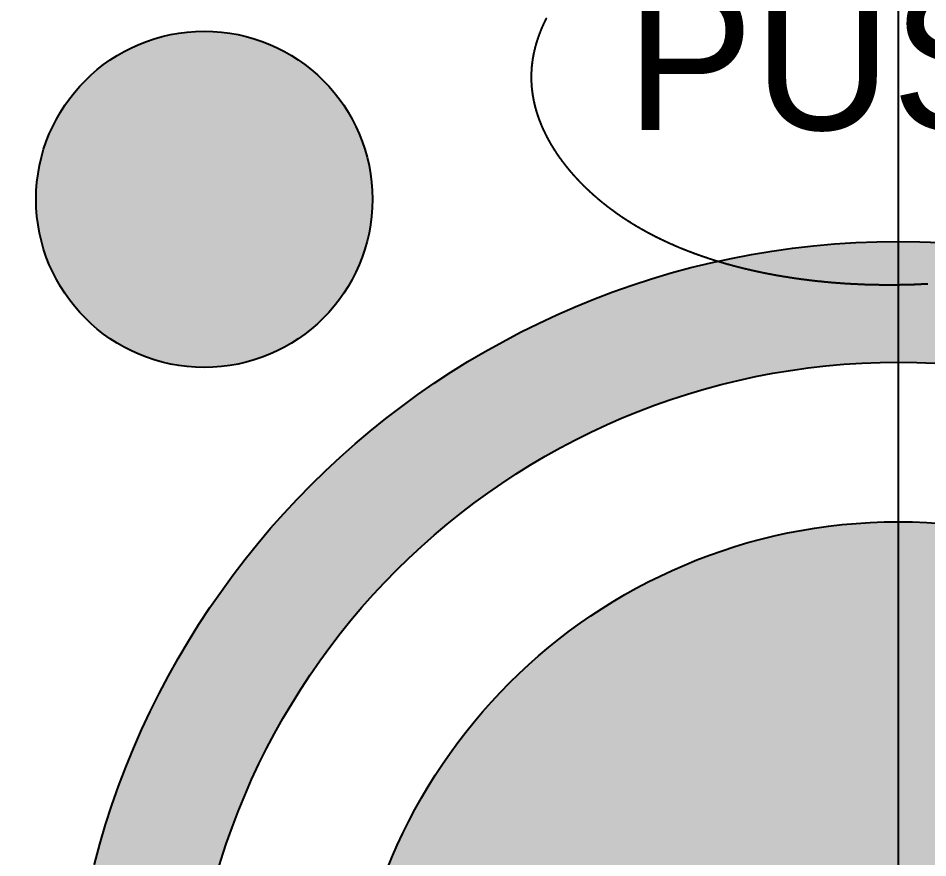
# Model space of a CAD drawing. Header units: millimetres. Extents: x 88 to 97873, y 32 to 55088.
# Drawn here: x 48158.31 to 48191.68, y 4615.75 to 4646.56 of the extents above; entities that cross this region are included whole.
import ezdxf

# ---------------------------------------------------------------- set-up
doc = ezdxf.new("R2010")
doc.units = ezdxf.units.MM
doc.header["$LTSCALE"] = 0.3
doc.layers.add('FICHAS_XLR', color=7, linetype='Continuous')
doc.styles.add('Standar', font='GOTHIC.TTF', dxfattribs={"height": 1.35})

# ---------------------------------------------------------------- blocks, each defined once
blk = doc.blocks.new('FICHA_XLR_FEMEA')
at = {"layer": 'FICHAS_XLR'}
h = blk.add_hatch(color=0, dxfattribs=at)
h.dxf.hatch_style = 1
h.paths.add_polyline_path([(728.9, -1209.1, 1), (1195.1, -1209.1, 1)])
h.paths.add_polyline_path([(-728.9, 1209.1, 1), (-1195.1, 1209.1, 1)])
h = blk.add_hatch(color=0, dxfattribs=at)
h.dxf.hatch_style = 1
h.paths.add_polyline_path([(-762, 0, 1), (762, 0, 1)], flags=0)
h.paths.add_polyline_path([(-274.4, -13.5, -1), (-554.4, -13.5, -1)], flags=0)
h.paths.add_polyline_path([(538.6, -13.5, -1), (258.6, -13.5, -1)], flags=0)
h.paths.add_polyline_path([(140, -427.7, -1), (-140, -427.7, -1)], flags=0)
h.paths.add_polyline_path([(-1150.6, 0, 1), (1150.6, 0, 1)])
h.paths.add_polyline_path([(983.2, 0, -1), (-983.2, 0, -1)], flags=16)
h = blk.add_hatch(color=0, dxfattribs=at)
h.dxf.hatch_style = 1
h.paths.add_polyline_path([(-762, 0, 1), (762, 0, 1)])
h.paths.add_polyline_path([(538.6, -13.5, -1), (258.6, -13.5, -1)], flags=16)
h.paths.add_polyline_path([(-274.4, -13.5, -1), (-554.4, -13.5, -1)], flags=16)
h.paths.add_polyline_path([(140, -427.7, -1), (-140, -427.7, -1)], flags=16)
at = {"layer": 'FICHAS_XLR', "color": 0}
blk.add_lwpolyline([(-487.8, 1460.4), (-487.9, 1460.2), (-488, 1459.9), (-488.2, 1459.7), (-488.3, 1459.5), (-488.4, 1459.2), (-488.5, 1459), (-488.6, 1458.8), (-488.7, 1458.5), (-488.9, 1458.3), (-489, 1458.1), (-489.1, 1457.8), (-489.2, 1457.6), (-489.3, 1457.4), (-489.4, 1457.1), (-489.6, 1456.9), (-489.7, 1456.7), (-489.8, 1456.4), (-489.9, 1456.2), (-490, 1456), (-490.1, 1455.8), (-490.2, 1455.5), (-490.3, 1455.3), (-490.5, 1455.1), (-490.6, 1454.8), (-490.7, 1454.6), (-490.8, 1454.4), (-490.9, 1454.1), (-491, 1453.9), (-491.1, 1453.7), (-491.2, 1453.4), (-491.3, 1453.2), (-491.5, 1453), (-491.6, 1452.7), (-491.7, 1452.5), (-491.8, 1452.3), (-491.9, 1452), (-492, 1451.8), (-492.1, 1451.6), (-492.2, 1451.3), (-492.3, 1451.1), (-492.4, 1450.9), (-492.5, 1450.6), (-492.6, 1450.4), (-492.7, 1450.2), (-492.8, 1449.9), (-492.9, 1449.7), (-493, 1449.5), (-493.2, 1449.2), (-493.3, 1449), (-493.4, 1448.8), (-493.5, 1448.5), (-493.6, 1448.3), (-493.7, 1448.1), (-493.8, 1447.8), (-493.9, 1447.6), (-494, 1447.4), (-494.1, 1447.1), (-494.2, 1446.9), (-494.3, 1446.7), (-494.4, 1446.4), (-494.5, 1446.2), (-494.6, 1445.9), (-494.7, 1445.7), (-494.8, 1445.5), (-494.9, 1445.2), (-495, 1445), (-495.1, 1444.8), (-495.2, 1444.5), (-495.3, 1444.3), (-495.4, 1444.1), (-495.5, 1443.8), (-495.5, 1443.6), (-495.6, 1443.4), (-495.7, 1443.1), (-495.8, 1442.9), (-495.9, 1442.7), (-496, 1442.4), (-496.1, 1442.2), (-496.2, 1442), (-496.3, 1441.7), (-496.4, 1441.5), (-496.5, 1441.3), (-496.6, 1441), (-496.7, 1440.8), (-496.8, 1440.5), (-496.9, 1440.3), (-497, 1440.1), (-497, 1439.8), (-497.1, 1439.6), (-497.2, 1439.4), (-497.3, 1439.1), (-497.4, 1438.9), (-497.5, 1438.7), (-497.6, 1438.4), (-497.7, 1438.2), (-497.8, 1438), (-497.8, 1437.7), (-497.9, 1437.5), (-498, 1437.2), (-498.1, 1437), (-498.2, 1436.8), (-498.3, 1436.5), (-498.4, 1436.3), (-498.5, 1436.1), (-498.5, 1435.8), (-498.6, 1435.6), (-498.7, 1435.4), (-498.8, 1435.1), (-498.9, 1434.9), (-499, 1434.6), (-499, 1434.4), (-499.1, 1434.2), (-499.2, 1433.9), (-499.3, 1433.7), (-499.4, 1433.5), (-499.5, 1433.2), (-499.5, 1433), (-499.6, 1432.7), (-499.7, 1432.5), (-499.8, 1432.3), (-499.9, 1432), (-499.9, 1431.8), (-500, 1431.6), (-500.1, 1431.3), (-500.2, 1431.1), (-500.3, 1430.9), (-500.3, 1430.6), (-500.4, 1430.4), (-500.5, 1430.1), (-500.6, 1429.9), (-500.6, 1429.7), (-500.7, 1429.4), (-500.8, 1429.2), (-500.9, 1429), (-500.9, 1428.7), (-501, 1428.5), (-501.1, 1428.2), (-501.2, 1428), (-501.2, 1427.8), (-501.3, 1427.5), (-501.4, 1427.3), (-501.5, 1427.1), (-501.5, 1426.8), (-501.6, 1426.6), (-501.7, 1426.3), (-501.7, 1426.1), (-501.8, 1425.9), (-501.9, 1425.6), (-502, 1425.4), (-502, 1425.2), (-502.1, 1424.9), (-502.2, 1424.7), (-502.2, 1424.4), (-502.3, 1424.2), (-502.4, 1424), (-502.4, 1423.7), (-502.5, 1423.5), (-502.6, 1423.2), (-502.6, 1423), (-502.7, 1422.8), (-502.8, 1422.5), (-502.8, 1422.3), (-502.9, 1422.1), (-503, 1421.8), (-503, 1421.6), (-503.1, 1421.3), (-503.2, 1421.1), (-503.2, 1420.9), (-503.3, 1420.6), (-503.4, 1420.4), (-503.4, 1420.1), (-503.5, 1419.9), (-503.5, 1419.7), (-503.6, 1419.4), (-503.7, 1419.2), (-503.7, 1419), (-503.8, 1418.7), (-503.9, 1418.5), (-503.9, 1418.2), (-504, 1418), (-504, 1417.8), (-504.1, 1417.5), (-504.1, 1417.3), (-504.2, 1417), (-504.3, 1416.8), (-504.3, 1416.6), (-504.4, 1416.3), (-504.4, 1416.1), (-504.5, 1415.8), (-504.6, 1415.6), (-504.6, 1415.4), (-504.7, 1415.1), (-504.7, 1414.9), (-504.8, 1414.6), (-504.8, 1414.4), (-504.9, 1414.2), (-504.9, 1413.9), (-505, 1413.7), (-505, 1413.5), (-505.1, 1413.2), (-505.1, 1413), (-505.2, 1412.7), (-505.3, 1412.5), (-505.3, 1412.3), (-505.4, 1412), (-505.4, 1411.8), (-505.5, 1411.5), (-505.5, 1411.3), (-505.6, 1411.1), (-505.6, 1410.8), (-505.7, 1410.6), (-505.7, 1410.3), (-505.8, 1410.1), (-505.8, 1409.9), (-505.8, 1409.6), (-505.9, 1409.4), (-505.9, 1409.1), (-506, 1408.9), (-506, 1408.7), (-506.1, 1408.4), (-506.1, 1408.2), (-506.2, 1407.9), (-506.2, 1407.7), (-506.3, 1407.5), (-506.3, 1407.2), (-506.3, 1407), (-506.4, 1406.7), (-506.4, 1406.5), (-506.5, 1406.3), (-506.5, 1406), (-506.6, 1405.8), (-506.6, 1405.5), (-506.6, 1405.3), (-506.7, 1405.1), (-506.7, 1404.8), (-506.8, 1404.6), (-506.8, 1404.3), (-506.8, 1404.1), (-506.9, 1403.9), (-506.9, 1403.6), (-507, 1403.4), (-507, 1403.1), (-507, 1402.9), (-507.1, 1402.7), (-507.1, 1402.4), (-507.1, 1402.2), (-507.2, 1401.9), (-507.2, 1401.7), (-507.2, 1401.5), (-507.3, 1401.2), (-507.3, 1401), (-507.4, 1400.7), (-507.4, 1400.5), (-507.4, 1400.2), (-507.5, 1400), (-507.5, 1399.8), (-507.5, 1399.5), (-507.6, 1399.3), (-507.6, 1399), (-507.6, 1398.8), (-507.6, 1398.6), (-507.7, 1398.3), (-507.7, 1398.1), (-507.7, 1397.8), (-507.8, 1397.6), (-507.8, 1397.4), (-507.8, 1397.1), (-507.9, 1396.9), (-507.9, 1396.6), (-507.9, 1396.4), (-507.9, 1396.2), (-508, 1395.9), (-508, 1395.7), (-508, 1395.4), (-508, 1395.2), (-508.1, 1395), (-508.1, 1394.7), (-508.1, 1394.5), (-508.1, 1394.2), (-508.2, 1394), (-508.2, 1393.7), (-508.2, 1393.5), (-508.2, 1393.3), (-508.3, 1393), (-508.3, 1392.8), (-508.3, 1392.5), (-508.3, 1392.3), (-508.3, 1392.1), (-508.4, 1391.8), (-508.4, 1391.6), (-508.4, 1391.3), (-508.4, 1391.1), (-508.4, 1390.9), (-508.5, 1390.6), (-508.5, 1390.4), (-508.5, 1390.1), (-508.5, 1389.9), (-508.5, 1389.7), (-508.6, 1389.4), (-508.6, 1389.2), (-508.6, 1388.9), (-508.6, 1388.7), (-508.6, 1388.4), (-508.6, 1388.2), (-508.6, 1388), (-508.7, 1387.7), (-508.7, 1387.5), (-508.7, 1387.2), (-508.7, 1387), (-508.7, 1386.8), (-508.7, 1386.5), (-508.7, 1386.3), (-508.8, 1386), (-508.8, 1385.8), (-508.8, 1385.6), (-508.8, 1385.3), (-508.8, 1385.1), (-508.8, 1384.8), (-508.8, 1384.6), (-508.8, 1384.3), (-508.8, 1384.1), (-508.8, 1383.9), (-508.9, 1383.6), (-508.9, 1383.4), (-508.9, 1383.1), (-508.9, 1382.9), (-508.9, 1382.7), (-508.9, 1382.4), (-508.9, 1382.2), (-508.9, 1381.9), (-508.9, 1381.7), (-508.9, 1381.5), (-508.9, 1381.2), (-508.9, 1381), (-508.9, 1380.7), (-508.9, 1380.5), (-508.9, 1380.2), (-508.9, 1380), (-508.9, 1379.8), (-508.9, 1379.5), (-508.9, 1379.3), (-508.9, 1379), (-508.9, 1378.8), (-508.9, 1378.6), (-508.9, 1378.3), (-508.9, 1378.1), (-508.9, 1377.8), (-508.9, 1377.6), (-508.9, 1377.4), (-508.9, 1377.1), (-508.9, 1376.9), (-508.9, 1376.6), (-508.9, 1376.4), (-508.9, 1376.1), (-508.9, 1375.9), (-508.9, 1375.7), (-508.9, 1375.4), (-508.9, 1375.2), (-508.9, 1374.9), (-508.9, 1374.7), (-508.9, 1374.5), (-508.9, 1374.2), (-508.9, 1374), (-508.9, 1373.7), (-508.9, 1373.5), (-508.8, 1373.2), (-508.8, 1373), (-508.8, 1372.8), (-508.8, 1372.5), (-508.8, 1372.3), (-508.8, 1372), (-508.8, 1371.8), (-508.8, 1371.6), (-508.8, 1371.3), (-508.8, 1371.1), (-508.7, 1370.8), (-508.7, 1370.6), (-508.7, 1370.4), (-508.7, 1370.1), (-508.7, 1369.9), (-508.7, 1369.6), (-508.7, 1369.4), (-508.6, 1369.1), (-508.6, 1368.9), (-508.6, 1368.7), (-508.6, 1368.4), (-508.6, 1368.2), (-508.6, 1367.9), (-508.6, 1367.7), (-508.5, 1367.5), (-508.5, 1367.2), (-508.5, 1367), (-508.5, 1366.7), (-508.5, 1366.5), (-508.4, 1366.3), (-508.4, 1366), (-508.4, 1365.8), (-508.4, 1365.5), (-508.4, 1365.3), (-508.3, 1365.1), (-508.3, 1364.8), (-508.3, 1364.6), (-508.3, 1364.3), (-508.3, 1364.1), (-508.2, 1363.8), (-508.2, 1363.6), (-508.2, 1363.4), (-508.2, 1363.1), (-508.1, 1362.9), (-508.1, 1362.6), (-508.1, 1362.4), (-508.1, 1362.2), (-508, 1361.9), (-508, 1361.7), (-508, 1361.4), (-508, 1361.2), (-507.9, 1361), (-507.9, 1360.7), (-507.9, 1360.5), (-507.9, 1360.2), (-507.8, 1360), (-507.8, 1359.8), (-507.8, 1359.5), (-507.7, 1359.3), (-507.7, 1359), (-507.7, 1358.8), (-507.6, 1358.5), (-507.6, 1358.3), (-507.6, 1358.1), (-507.6, 1357.8), (-507.5, 1357.6), (-507.5, 1357.3), (-507.5, 1357.1), (-507.4, 1356.9), (-507.4, 1356.6), (-507.4, 1356.4), (-507.3, 1356.1), (-507.3, 1355.9), (-507.2, 1355.7), (-507.2, 1355.4), (-507.2, 1355.2), (-507.1, 1354.9), (-507.1, 1354.7), (-507.1, 1354.5), (-507, 1354.2), (-507, 1354), (-507, 1353.7), (-506.9, 1353.5), (-506.9, 1353.3), (-506.8, 1353), (-506.8, 1352.8), (-506.8, 1352.5), (-506.7, 1352.3), (-506.7, 1352.1), (-506.6, 1351.8), (-506.6, 1351.6), (-506.6, 1351.3), (-506.5, 1351.1), (-506.5, 1350.9), (-506.4, 1350.6), (-506.4, 1350.4), (-506.3, 1350.1), (-506.3, 1349.9), (-506.3, 1349.7), (-506.2, 1349.4), (-506.2, 1349.2), (-506.1, 1348.9), (-506.1, 1348.7), (-506, 1348.5), (-506, 1348.2), (-505.9, 1348), (-505.9, 1347.7), (-505.8, 1347.5), (-505.8, 1347.3), (-505.8, 1347), (-505.7, 1346.8), (-505.7, 1346.5), (-505.6, 1346.3), (-505.6, 1346.1), (-505.5, 1345.8), (-505.5, 1345.6), (-505.4, 1345.3), (-505.4, 1345.1), (-505.3, 1344.9), (-505.3, 1344.6), (-505.2, 1344.4), (-505.1, 1344.1), (-505.1, 1343.9), (-505, 1343.7), (-505, 1343.4), (-504.9, 1343.2), (-504.9, 1342.9), (-504.8, 1342.7), (-504.8, 1342.5), (-504.7, 1342.2), (-504.7, 1342), (-504.6, 1341.7), (-504.6, 1341.5), (-504.5, 1341.3), (-504.4, 1341), (-504.4, 1340.8), (-504.3, 1340.6), (-504.3, 1340.3), (-504.2, 1340.1), (-504.1, 1339.8), (-504.1, 1339.6), (-504, 1339.4), (-504, 1339.1), (-503.9, 1338.9), (-503.9, 1338.6), (-503.8, 1338.4), (-503.7, 1338.2), (-503.7, 1337.9), (-503.6, 1337.7), (-503.5, 1337.4), (-503.5, 1337.2), (-503.4, 1337), (-503.4, 1336.7), (-503.3, 1336.5), (-503.2, 1336.3), (-503.2, 1336), (-503.1, 1335.8), (-503, 1335.5), (-503, 1335.3), (-502.9, 1335.1), (-502.8, 1334.8), (-502.8, 1334.6), (-502.7, 1334.3), (-502.6, 1334.1), (-502.6, 1333.9), (-502.5, 1333.6), (-502.4, 1333.4), (-502.4, 1333.2), (-502.3, 1332.9), (-502.2, 1332.7), (-502.2, 1332.4), (-502.1, 1332.2), (-502, 1332), (-502, 1331.7), (-501.9, 1331.5), (-501.8, 1331.2), (-501.7, 1331), (-501.7, 1330.8), (-501.6, 1330.5), (-501.5, 1330.3), (-501.5, 1330.1), (-501.4, 1329.8), (-501.3, 1329.6), (-501.2, 1329.3), (-501.2, 1329.1), (-501.1, 1328.9), (-501, 1328.6), (-500.9, 1328.4), (-500.9, 1328.2), (-500.8, 1327.9), (-500.7, 1327.7), (-500.6, 1327.4), (-500.6, 1327.2), (-500.5, 1327), (-500.4, 1326.7), (-500.3, 1326.5), (-500.3, 1326.3), (-500.2, 1326), (-500.1, 1325.8), (-500, 1325.5), (-499.9, 1325.3), (-499.9, 1325.1), (-499.8, 1324.8), (-499.7, 1324.6), (-499.6, 1324.4), (-499.5, 1324.1), (-499.5, 1323.9), (-499.4, 1323.7), (-499.3, 1323.4), (-499.2, 1323.2), (-499.1, 1322.9), (-499, 1322.7), (-499, 1322.5), (-498.9, 1322.2), (-498.8, 1322), (-498.7, 1321.8), (-498.6, 1321.5), (-498.5, 1321.3), (-498.5, 1321.1), (-498.4, 1320.8), (-498.3, 1320.6), (-498.2, 1320.3), (-498.1, 1320.1), (-498, 1319.9), (-497.9, 1319.6), (-497.8, 1319.4), (-497.8, 1319.2), (-497.7, 1318.9), (-497.6, 1318.7), (-497.5, 1318.5), (-497.4, 1318.2), (-497.3, 1318), (-497.2, 1317.7), (-497.1, 1317.5), (-497, 1317.3), (-497, 1317), (-496.9, 1316.8), (-496.8, 1316.6), (-496.7, 1316.3), (-496.6, 1316.1), (-496.5, 1315.9), (-496.4, 1315.6), (-496.3, 1315.4), (-496.2, 1315.2), (-496.1, 1314.9), (-496, 1314.7), (-495.9, 1314.5), (-495.8, 1314.2), (-495.7, 1314), (-495.6, 1313.7), (-495.5, 1313.5), (-495.5, 1313.3), (-495.4, 1313), (-495.3, 1312.8), (-495.2, 1312.6), (-495.1, 1312.3), (-495, 1312.1), (-494.9, 1311.9), (-494.8, 1311.6), (-494.7, 1311.4), (-494.6, 1311.2), (-494.5, 1310.9), (-494.4, 1310.7), (-494.3, 1310.5), (-494.2, 1310.2), (-494.1, 1310), (-494, 1309.8), (-493.9, 1309.5), (-493.8, 1309.3), (-493.7, 1309.1), (-493.6, 1308.8), (-493.5, 1308.6), (-493.4, 1308.4), (-493.3, 1308.1), (-493.2, 1307.9), (-493, 1307.7), (-492.9, 1307.4), (-492.8, 1307.2), (-492.7, 1307), (-492.6, 1306.7), (-492.5, 1306.5), (-492.4, 1306.3), (-492.3, 1306), (-492.2, 1305.8), (-492.1, 1305.6), (-492, 1305.3), (-491.9, 1305.1), (-491.8, 1304.9), (-491.7, 1304.6), (-491.6, 1304.4), (-491.5, 1304.2), (-491.3, 1303.9), (-491.2, 1303.7), (-491.1, 1303.5), (-491, 1303.2), (-490.9, 1303), (-490.8, 1302.8), (-490.7, 1302.5), (-490.6, 1302.3), (-490.5, 1302.1), (-490.3, 1301.8), (-490.2, 1301.6), (-490.1, 1301.4), (-490, 1301.1), (-489.9, 1300.9), (-489.8, 1300.7), (-489.7, 1300.4), (-489.6, 1300.2), (-489.4, 1300), (-489.3, 1299.7), (-489.2, 1299.5), (-489.1, 1299.3), (-489, 1299), (-488.9, 1298.8), (-488.7, 1298.6), (-488.6, 1298.3), (-488.5, 1298.1), (-488.4, 1297.9), (-488.3, 1297.7), (-488.2, 1297.4), (-488, 1297.2), (-487.9, 1297), (-487.8, 1296.7), (-487.7, 1296.5), (-487.6, 1296.3), (-487.5, 1296), (-487.3, 1295.8), (-487.2, 1295.6), (-487.1, 1295.3), (-487, 1295.1), (-486.8, 1294.9), (-486.7, 1294.7), (-486.6, 1294.4), (-486.5, 1294.2), (-486.4, 1294), (-486.2, 1293.7), (-486.1, 1293.5), (-486, 1293.3), (-485.9, 1293), (-485.7, 1292.8), (-485.6, 1292.6), (-485.5, 1292.3), (-485.4, 1292.1), (-485.2, 1291.9), (-485.1, 1291.7), (-485, 1291.4), (-484.9, 1291.2), (-484.7, 1291), (-484.6, 1290.7), (-484.5, 1290.5), (-484.4, 1290.3), (-484.2, 1290.1), (-484.1, 1289.8), (-484, 1289.6), (-483.8, 1289.4), (-483.7, 1289.1), (-483.6, 1288.9), (-483.5, 1288.7), (-483.3, 1288.4), (-483.2, 1288.2), (-483.1, 1288), (-482.9, 1287.8), (-482.8, 1287.5), (-482.7, 1287.3), (-482.5, 1287.1), (-482.4, 1286.8), (-482.3, 1286.6), (-482.1, 1286.4), (-482, 1286.2), (-481.9, 1285.9), (-481.7, 1285.7), (-481.6, 1285.5), (-481.5, 1285.2), (-481.3, 1285), (-481.2, 1284.8), (-481.1, 1284.6), (-480.9, 1284.3), (-480.8, 1284.1), (-480.7, 1283.9), (-480.5, 1283.7), (-480.4, 1283.4), (-480.3, 1283.2), (-480.1, 1283), (-480, 1282.7), (-479.8, 1282.5), (-479.7, 1282.3), (-479.6, 1282.1), (-479.4, 1281.8), (-479.3, 1281.6), (-479.2, 1281.4), (-479, 1281.2), (-478.9, 1280.9), (-478.7, 1280.7), (-478.6, 1280.5), (-478.5, 1280.3), (-478.3, 1280), (-478.2, 1279.8), (-478, 1279.6), (-477.9, 1279.3), (-477.7, 1279.1), (-477.6, 1278.9), (-477.5, 1278.7), (-477.3, 1278.4), (-477.2, 1278.2), (-477, 1278), (-476.9, 1277.8), (-476.7, 1277.5), (-476.6, 1277.3), (-476.5, 1277.1), (-476.3, 1276.9), (-476.2, 1276.6), (-476, 1276.4), (-475.9, 1276.2), (-475.7, 1276), (-475.6, 1275.7), (-475.4, 1275.5), (-475.3, 1275.3), (-475.1, 1275.1), (-475, 1274.8), (-474.8, 1274.6), (-474.7, 1274.4), (-474.5, 1274.2), (-474.4, 1273.9), (-474.2, 1273.7), (-474.1, 1273.5), (-473.9, 1273.3), (-473.8, 1273), (-473.6, 1272.8), (-473.5, 1272.6), (-473.3, 1272.4), (-473.2, 1272.1), (-473, 1271.9), (-472.9, 1271.7), (-472.7, 1271.5), (-472.6, 1271.3), (-472.4, 1271), (-472.3, 1270.8), (-472.1, 1270.6), (-472, 1270.4), (-471.8, 1270.1), (-471.7, 1269.9), (-471.5, 1269.7), (-471.4, 1269.5), (-471.2, 1269.2), (-471, 1269), (-470.9, 1268.8), (-470.7, 1268.6), (-470.6, 1268.4), (-470.4, 1268.1), (-470.3, 1267.9), (-470.1, 1267.7), (-470, 1267.5), (-469.8, 1267.2), (-469.6, 1267), (-469.5, 1266.8), (-469.3, 1266.6), (-469.2, 1266.4), (-469, 1266.1), (-468.8, 1265.9), (-468.7, 1265.7), (-468.5, 1265.5), (-468.4, 1265.2), (-468.2, 1265), (-468, 1264.8), (-467.9, 1264.6), (-467.7, 1264.4), (-467.6, 1264.1), (-467.4, 1263.9), (-467.2, 1263.7), (-467.1, 1263.5), (-466.9, 1263.3), (-466.8, 1263), (-466.6, 1262.8), (-466.4, 1262.6), (-466.3, 1262.4), (-466.1, 1262.2), (-465.9, 1261.9), (-465.8, 1261.7), (-465.6, 1261.5), (-465.4, 1261.3), (-465.3, 1261.1), (-465.1, 1260.8), (-464.9, 1260.6), (-464.8, 1260.4), (-464.6, 1260.2), (-464.4, 1260), (-464.3, 1259.7), (-464.1, 1259.5), (-463.9, 1259.3), (-463.8, 1259.1), (-463.6, 1258.9), (-463.4, 1258.6), (-463.3, 1258.4), (-463.1, 1258.2), (-462.9, 1258), (-462.8, 1257.8), (-462.6, 1257.6), (-462.4, 1257.3), (-462.2, 1257.1), (-462.1, 1256.9), (-461.9, 1256.7), (-461.7, 1256.5), (-461.6, 1256.2), (-461.4, 1256), (-461.2, 1255.8), (-461, 1255.6), (-460.9, 1255.4), (-460.7, 1255.2), (-460.5, 1254.9), (-460.4, 1254.7), (-460.2, 1254.5), (-460, 1254.3), (-459.8, 1254.1), (-459.7, 1253.9), (-459.5, 1253.6), (-459.3, 1253.4), (-459.1, 1253.2), (-459, 1253), (-458.8, 1252.8), (-458.6, 1252.6), (-458.4, 1252.3), (-458.3, 1252.1), (-458.1, 1251.9), (-457.9, 1251.7), (-457.7, 1251.5), (-457.5, 1251.3), (-457.4, 1251), (-457.2, 1250.8), (-457, 1250.6), (-456.8, 1250.4), (-456.6, 1250.2), (-456.5, 1250), (-456.3, 1249.8), (-456.1, 1249.5), (-455.9, 1249.3), (-455.7, 1249.1), (-455.6, 1248.9), (-455.4, 1248.7), (-455.2, 1248.5), (-455, 1248.3), (-454.8, 1248), (-454.7, 1247.8), (-454.5, 1247.6), (-454.3, 1247.4), (-454.1, 1247.2), (-453.9, 1247), (-453.7, 1246.8), (-453.6, 1246.5), (-453.4, 1246.3), (-453.2, 1246.1), (-453, 1245.9), (-452.8, 1245.7), (-452.6, 1245.5), (-452.5, 1245.3), (-452.3, 1245.1), (-452.1, 1244.8), (-451.9, 1244.6), (-451.7, 1244.4), (-451.5, 1244.2), (-451.3, 1244), (-451.1, 1243.8), (-451, 1243.6), (-450.8, 1243.4), (-450.6, 1243.1), (-450.4, 1242.9), (-450.2, 1242.7), (-450, 1242.5), (-449.8, 1242.3), (-449.6, 1242.1), (-449.5, 1241.9), (-449.3, 1241.7), (-449.1, 1241.4), (-448.9, 1241.2), (-448.7, 1241), (-448.5, 1240.8), (-448.3, 1240.6), (-448.1, 1240.4), (-447.9, 1240.2), (-447.7, 1240), (-447.5, 1239.8), (-447.4, 1239.6), (-447.2, 1239.3), (-447, 1239.1), (-446.8, 1238.9), (-446.6, 1238.7), (-446.4, 1238.5), (-446.2, 1238.3), (-446, 1238.1), (-445.8, 1237.9), (-445.6, 1237.7), (-445.4, 1237.5), (-445.2, 1237.2), (-445, 1237), (-444.8, 1236.8), (-444.6, 1236.6), (-444.4, 1236.4), (-444.2, 1236.2), (-444, 1236), (-443.8, 1235.8), (-443.6, 1235.6), (-443.4, 1235.4), (-443.3, 1235.2), (-443.1, 1235), (-442.9, 1234.7), (-442.7, 1234.5), (-442.5, 1234.3), (-442.3, 1234.1), (-442.1, 1233.9), (-441.9, 1233.7), (-441.7, 1233.5), (-441.5, 1233.3), (-441.3, 1233.1), (-441.1, 1232.9), (-440.9, 1232.7), (-440.7, 1232.5), (-440.5, 1232.3), (-440.3, 1232.1), (-440.1, 1231.8), (-439.8, 1231.6), (-439.6, 1231.4), (-439.4, 1231.2), (-439.2, 1231), (-439, 1230.8), (-438.8, 1230.6), (-438.6, 1230.4), (-438.4, 1230.2), (-438.2, 1230), (-438, 1229.8), (-437.8, 1229.6), (-437.6, 1229.4), (-437.4, 1229.2), (-437.2, 1229), (-437, 1228.8), (-436.8, 1228.6), (-436.6, 1228.4), (-436.4, 1228.1), (-436.2, 1227.9), (-436, 1227.7), (-435.8, 1227.5), (-435.5, 1227.3), (-435.3, 1227.1), (-435.1, 1226.9), (-434.9, 1226.7), (-434.7, 1226.5), (-434.5, 1226.3), (-434.3, 1226.1), (-434.1, 1225.9), (-433.9, 1225.7), (-433.7, 1225.5), (-433.5, 1225.3), (-433.3, 1225.1), (-433, 1224.9), (-432.8, 1224.7), (-432.6, 1224.5), (-432.4, 1224.3), (-432.2, 1224.1), (-432, 1223.9), (-431.8, 1223.7), (-431.6, 1223.5), (-431.3, 1223.3), (-431.1, 1223.1), (-430.9, 1222.9), (-430.7, 1222.7), (-430.5, 1222.5), (-430.3, 1222.3), (-430.1, 1222.1), (-429.9, 1221.9), (-429.6, 1221.7), (-429.4, 1221.5), (-429.2, 1221.3), (-429, 1221.1), (-428.8, 1220.9), (-428.6, 1220.7), (-428.4, 1220.5), (-428.1, 1220.3), (-427.9, 1220.1), (-427.7, 1219.9), (-427.5, 1219.7), (-427.3, 1219.5), (-427.1, 1219.3), (-426.8, 1219.1), (-426.6, 1218.9), (-426.4, 1218.7), (-426.2, 1218.5), (-426, 1218.3), (-425.7, 1218.1), (-425.5, 1217.9), (-425.3, 1217.7), (-425.1, 1217.5), (-424.9, 1217.3), (-424.6, 1217.1), (-424.4, 1216.9), (-424.2, 1216.7), (-424, 1216.5), (-423.8, 1216.3), (-423.5, 1216.1), (-423.3, 1215.9), (-423.1, 1215.7), (-422.9, 1215.5), (-422.7, 1215.3), (-422.4, 1215.1), (-422.2, 1214.9), (-422, 1214.7), (-421.8, 1214.5), (-421.5, 1214.3), (-421.3, 1214.1), (-421.1, 1213.9), (-420.9, 1213.7), (-420.7, 1213.5), (-420.4, 1213.4), (-420.2, 1213.2), (-420, 1213), (-419.8, 1212.8), (-419.5, 1212.6), (-419.3, 1212.4), (-419.1, 1212.2), (-418.9, 1212), (-418.6, 1211.8), (-418.4, 1211.6), (-418.2, 1211.4), (-417.9, 1211.2), (-417.7, 1211), (-417.5, 1210.8), (-417.3, 1210.6), (-417, 1210.4), (-416.8, 1210.2), (-416.6, 1210), (-416.4, 1209.9), (-416.1, 1209.7), (-415.9, 1209.5), (-415.7, 1209.3), (-415.4, 1209.1), (-415.2, 1208.9), (-415, 1208.7), (-414.7, 1208.5), (-414.5, 1208.3), (-414.3, 1208.1), (-414.1, 1207.9), (-413.8, 1207.7), (-413.6, 1207.5), (-413.4, 1207.4), (-413.1, 1207.2), (-412.9, 1207), (-412.7, 1206.8), (-412.4, 1206.6), (-412.2, 1206.4), (-412, 1206.2), (-411.7, 1206), (-411.5, 1205.8), (-411.3, 1205.6), (-411, 1205.4), (-410.8, 1205.3), (-410.6, 1205.1), (-410.3, 1204.9), (-410.1, 1204.7), (-409.9, 1204.5), (-409.6, 1204.3), (-409.4, 1204.1), (-409.2, 1203.9), (-408.9, 1203.7), (-408.7, 1203.5), (-408.5, 1203.4), (-408.2, 1203.2), (-408, 1203), (-407.7, 1202.8), (-407.5, 1202.6), (-407.3, 1202.4), (-407, 1202.2), (-406.8, 1202), (-406.6, 1201.9), (-406.3, 1201.7), (-406.1, 1201.5), (-405.8, 1201.3), (-405.6, 1201.1), (-405.4, 1200.9), (-405.1, 1200.7), (-404.9, 1200.5), (-404.6, 1200.4), (-404.4, 1200.2), (-404.2, 1200), (-403.9, 1199.8), (-403.7, 1199.6), (-403.4, 1199.4), (-403.2, 1199.2), (-403, 1199.1), (-402.7, 1198.9), (-402.5, 1198.7), (-402.2, 1198.5), (-402, 1198.3), (-401.7, 1198.1), (-401.5, 1197.9), (-401.3, 1197.8), (-401, 1197.6), (-400.8, 1197.4), (-400.5, 1197.2), (-400.3, 1197), (-400, 1196.8), (-399.8, 1196.7), (-399.6, 1196.5), (-399.3, 1196.3), (-399.1, 1196.1), (-398.8, 1195.9), (-398.6, 1195.7), (-398.3, 1195.6), (-398.1, 1195.4), (-397.8, 1195.2), (-397.6, 1195), (-397.4, 1194.8), (-397.1, 1194.6), (-396.9, 1194.5), (-396.6, 1194.3), (-396.4, 1194.1), (-396.1, 1193.9), (-395.9, 1193.7), (-395.6, 1193.5), (-395.4, 1193.4), (-395.1, 1193.2), (-394.9, 1193), (-394.6, 1192.8), (-394.4, 1192.6), (-394.1, 1192.5), (-393.9, 1192.3), (-393.6, 1192.1), (-393.4, 1191.9), (-393.1, 1191.7), (-392.9, 1191.6), (-392.6, 1191.4), (-392.4, 1191.2), (-392.1, 1191), (-391.9, 1190.8), (-391.6, 1190.7), (-391.4, 1190.5), (-391.1, 1190.3), (-390.9, 1190.1), (-390.6, 1189.9), (-390.4, 1189.8), (-390.1, 1189.6), (-389.9, 1189.4), (-389.6, 1189.2), (-389.4, 1189.1), (-389.1, 1188.9), (-388.9, 1188.7), (-388.6, 1188.5), (-388.3, 1188.3), (-388.1, 1188.2), (-387.8, 1188), (-387.6, 1187.8), (-387.3, 1187.6), (-387.1, 1187.5), (-386.8, 1187.3), (-386.6, 1187.1), (-386.3, 1186.9), (-386.1, 1186.8), (-385.8, 1186.6), (-385.5, 1186.4), (-385.3, 1186.2), (-385, 1186.1), (-384.8, 1185.9), (-384.5, 1185.7), (-384.3, 1185.5), (-384, 1185.4), (-383.7, 1185.2), (-383.5, 1185), (-383.2, 1184.8), (-383, 1184.7), (-382.7, 1184.5), (-382.5, 1184.3), (-382.2, 1184.1), (-381.9, 1184), (-381.7, 1183.8), (-381.4, 1183.6), (-381.2, 1183.4), (-380.9, 1183.3), (-380.6, 1183.1), (-380.4, 1182.9), (-380.1, 1182.8), (-379.9, 1182.6), (-379.6, 1182.4), (-379.3, 1182.2), (-379.1, 1182.1), (-378.8, 1181.9), (-378.6, 1181.7), (-378.3, 1181.6), (-378, 1181.4), (-377.8, 1181.2), (-377.5, 1181), (-377.2, 1180.9), (-377, 1180.7), (-376.7, 1180.5), (-376.5, 1180.4), (-376.2, 1180.2), (-375.9, 1180), (-375.7, 1179.8), (-375.4, 1179.7), (-375.1, 1179.5), (-374.9, 1179.3), (-374.6, 1179.2), (-374.3, 1179), (-374.1, 1178.8), (-373.8, 1178.7), (-373.5, 1178.5), (-373.3, 1178.3), (-373, 1178.2), (-372.7, 1178), (-372.5, 1177.8), (-372.2, 1177.7), (-372, 1177.5), (-371.7, 1177.3), (-371.4, 1177.2), (-371.1, 1177), (-370.9, 1176.8), (-370.6, 1176.7), (-370.3, 1176.5), (-370.1, 1176.3), (-369.8, 1176.2), (-369.5, 1176), (-369.3, 1175.8), (-369, 1175.7), (-368.7, 1175.5), (-368.5, 1175.3), (-368.2, 1175.2), (-367.9, 1175), (-367.7, 1174.8), (-367.4, 1174.7), (-367.1, 1174.5), (-366.9, 1174.3), (-366.6, 1174.2), (-366.3, 1174), (-366, 1173.8), (-365.8, 1173.7), (-365.5, 1173.5), (-365.2, 1173.3), (-365, 1173.2), (-364.7, 1173), (-364.4, 1172.9), (-364.1, 1172.7), (-363.9, 1172.5), (-363.6, 1172.4), (-363.3, 1172.2), (-363.1, 1172), (-362.8, 1171.9), (-362.5, 1171.7), (-362.2, 1171.6), (-362, 1171.4), (-361.7, 1171.2), (-361.4, 1171.1), (-361.1, 1170.9), (-360.9, 1170.8), (-360.6, 1170.6), (-360.3, 1170.4), (-360, 1170.3), (-359.8, 1170.1), (-359.5, 1170), (-359.2, 1169.8), (-358.9, 1169.6), (-358.7, 1169.5), (-358.4, 1169.3), (-358.1, 1169.2), (-357.8, 1169), (-357.6, 1168.8), (-357.3, 1168.7), (-357, 1168.5), (-356.7, 1168.4), (-356.4, 1168.2), (-356.2, 1168), (-355.9, 1167.9), (-355.6, 1167.7), (-355.3, 1167.6), (-355.1, 1167.4), (-354.8, 1167.3), (-354.5, 1167.1), (-354.2, 1166.9), (-353.9, 1166.8), (-353.7, 1166.6), (-353.4, 1166.5), (-353.1, 1166.3), (-352.8, 1166.2), (-352.5, 1166), (-352.3, 1165.8), (-352, 1165.7), (-351.7, 1165.5), (-351.4, 1165.4), (-351.1, 1165.2), (-350.9, 1165.1), (-350.6, 1164.9), (-350.3, 1164.8), (-350, 1164.6), (-349.7, 1164.5), (-349.5, 1164.3), (-349.2, 1164.1), (-348.9, 1164), (-348.6, 1163.8), (-348.3, 1163.7), (-348, 1163.5), (-347.8, 1163.4), (-347.5, 1163.2), (-347.2, 1163.1), (-346.9, 1162.9), (-346.6, 1162.8), (-346.3, 1162.6), (-346.1, 1162.5), (-345.8, 1162.3), (-345.5, 1162.2), (-345.2, 1162), (-344.9, 1161.9), (-344.6, 1161.7), (-344.4, 1161.6), (-344.1, 1161.4), (-343.8, 1161.3), (-343.5, 1161.1), (-343.2, 1161), (-342.9, 1160.8), (-342.6, 1160.7), (-342.4, 1160.5), (-342.1, 1160.4), (-341.8, 1160.2), (-341.5, 1160.1), (-341.2, 1159.9), (-340.9, 1159.8), (-340.6, 1159.6), (-340.4, 1159.5), (-340.1, 1159.3), (-339.8, 1159.2), (-339.5, 1159), (-339.2, 1158.9), (-338.9, 1158.7), (-338.6, 1158.6), (-338.3, 1158.4), (-338, 1158.3), (-337.8, 1158.1), (-337.5, 1158), (-337.2, 1157.8), (-336.9, 1157.7), (-336.6, 1157.5), (-336.3, 1157.4), (-336, 1157.3), (-335.7, 1157.1), (-335.4, 1157), (-335.2, 1156.8), (-334.9, 1156.7), (-334.6, 1156.5), (-334.3, 1156.4), (-334, 1156.2), (-333.7, 1156.1), (-333.4, 1155.9), (-333.1, 1155.8), (-332.8, 1155.7), (-332.5, 1155.5), (-332.2, 1155.4), (-331.9, 1155.2), (-331.7, 1155.1), (-331.4, 1154.9), (-331.1, 1154.8), (-330.8, 1154.7), (-330.5, 1154.5), (-330.2, 1154.4), (-329.9, 1154.2), (-329.6, 1154.1), (-329.3, 1153.9), (-329, 1153.8), (-328.7, 1153.7), (-328.4, 1153.5), (-328.1, 1153.4), (-327.8, 1153.2), (-327.5, 1153.1), (-327.2, 1153), (-327, 1152.8), (-326.7, 1152.7), (-326.4, 1152.5), (-326.1, 1152.4), (-325.8, 1152.3), (-325.5, 1152.1), (-325.2, 1152), (-324.9, 1151.8), (-324.6, 1151.7), (-324.3, 1151.6), (-324, 1151.4), (-323.7, 1151.3), (-323.4, 1151.1), (-323.1, 1151), (-322.8, 1150.9), (-322.5, 1150.7), (-322.2, 1150.6), (-321.9, 1150.4), (-321.6, 1150.3), (-321.3, 1150.2), (-321, 1150), (-320.7, 1149.9), (-320.4, 1149.8), (-320.1, 1149.6), (-319.8, 1149.5), (-319.5, 1149.3), (-319.2, 1149.2), (-318.9, 1149.1), (-318.6, 1148.9), (-318.3, 1148.8), (-318, 1148.7), (-317.7, 1148.5), (-317.4, 1148.4), (-317.1, 1148.3), (-316.8, 1148.1), (-316.5, 1148), (-316.2, 1147.9), (-315.9, 1147.7), (-315.6, 1147.6), (-315.3, 1147.5), (-315, 1147.3), (-314.7, 1147.2), (-314.4, 1147.1), (-314.1, 1146.9), (-313.8, 1146.8), (-313.5, 1146.7), (-313.2, 1146.5), (-312.9, 1146.4), (-312.6, 1146.3), (-312.3, 1146.1), (-312, 1146), (-311.7, 1145.9), (-311.4, 1145.7), (-311.1, 1145.6), (-310.8, 1145.5), (-310.5, 1145.3), (-310.2, 1145.2), (-309.9, 1145.1), (-309.6, 1144.9), (-309.3, 1144.8), (-309, 1144.7), (-308.7, 1144.5), (-308.3, 1144.4), (-308, 1144.3), (-307.7, 1144.2), (-307.4, 1144), (-307.1, 1143.9), (-306.8, 1143.8), (-306.5, 1143.6), (-306.2, 1143.5), (-305.9, 1143.4), (-305.6, 1143.2), (-305.3, 1143.1), (-305, 1143), (-304.7, 1142.9), (-304.4, 1142.7), (-304.1, 1142.6), (-303.8, 1142.5), (-303.4, 1142.4), (-303.1, 1142.2), (-302.8, 1142.1), (-302.5, 1142), (-302.2, 1141.8), (-301.9, 1141.7), (-301.6, 1141.6), (-301.3, 1141.5), (-301, 1141.3), (-300.7, 1141.2), (-300.4, 1141.1), (-300.1, 1141), (-299.7, 1140.8), (-299.4, 1140.7), (-299.1, 1140.6), (-298.8, 1140.5), (-298.5, 1140.3), (-298.2, 1140.2), (-297.9, 1140.1), (-297.6, 1140), (-297.3, 1139.8), (-297, 1139.7), (-296.6, 1139.6), (-296.3, 1139.5), (-296, 1139.3), (-295.7, 1139.2), (-295.4, 1139.1), (-295.1, 1139), (-294.8, 1138.8), (-294.5, 1138.7), (-294.2, 1138.6), (-293.8, 1138.5), (-293.5, 1138.4), (-293.2, 1138.2), (-292.9, 1138.1), (-292.6, 1138), (-292.3, 1137.9), (-292, 1137.7), (-291.7, 1137.6), (-291.3, 1137.5), (-291, 1137.4), (-290.7, 1137.3), (-290.4, 1137.1), (-290.1, 1137), (-289.8, 1136.9), (-289.5, 1136.8), (-289.1, 1136.7), (-288.8, 1136.5), (-288.5, 1136.4), (-288.2, 1136.3), (-287.9, 1136.2), (-287.6, 1136.1), (-287.3, 1135.9), (-286.9, 1135.8), (-286.6, 1135.7), (-286.3, 1135.6), (-286, 1135.5), (-285.7, 1135.3), (-285.4, 1135.2), (-285.1, 1135.1), (-284.7, 1135), (-284.4, 1134.9), (-284.1, 1134.8), (-283.8, 1134.6), (-283.5, 1134.5), (-283.2, 1134.4), (-282.8, 1134.3), (-282.5, 1134.2), (-282.2, 1134.1), (-281.9, 1133.9), (-281.6, 1133.8), (-281.3, 1133.7), (-280.9, 1133.6), (-280.6, 1133.5), (-280.3, 1133.4), (-280, 1133.2), (-279.7, 1133.1), (-279.3, 1133), (-279, 1132.9), (-278.7, 1132.8), (-278.4, 1132.7), (-278.1, 1132.6), (-277.8, 1132.4), (-277.4, 1132.3), (-277.1, 1132.2), (-276.8, 1132.1), (-276.5, 1132), (-276.2, 1131.9), (-275.8, 1131.8), (-275.5, 1131.6), (-275.2, 1131.5), (-274.9, 1131.4), (-274.6, 1131.3), (-274.2, 1131.2), (-273.9, 1131.1), (-273.6, 1131), (-273.3, 1130.9), (-272.9, 1130.7), (-272.6, 1130.6), (-272.3, 1130.5), (-272, 1130.4), (-271.7, 1130.3), (-271.3, 1130.2), (-271, 1130.1), (-270.7, 1130), (-270.4, 1129.9), (-270.1, 1129.7), (-269.7, 1129.6), (-269.4, 1129.5), (-269.1, 1129.4), (-268.8, 1129.3), (-268.4, 1129.2), (-268.1, 1129.1), (-267.8, 1129), (-267.5, 1128.9), (-267.1, 1128.8), (-266.8, 1128.7), (-266.5, 1128.5), (-266.2, 1128.4), (-265.9, 1128.3), (-265.5, 1128.2), (-265.2, 1128.1), (-264.9, 1128), (-264.6, 1127.9), (-264.2, 1127.8), (-263.9, 1127.7), (-263.6, 1127.6), (-263.3, 1127.5), (-262.9, 1127.4), (-262.6, 1127.3), (-262.3, 1127.2), (-262, 1127), (-261.6, 1126.9), (-261.3, 1126.8), (-261, 1126.7), (-260.7, 1126.6), (-260.3, 1126.5), (-260, 1126.4), (-259.7, 1126.3), (-259.3, 1126.2), (-259, 1126.1), (-258.7, 1126), (-258.4, 1125.9), (-258, 1125.8), (-257.7, 1125.7), (-257.4, 1125.6), (-257.1, 1125.5), (-256.7, 1125.4), (-256.4, 1125.3), (-256.1, 1125.2), (-255.7, 1125.1), (-255.4, 1125), (-255.1, 1124.9), (-254.8, 1124.7), (-254.4, 1124.6), (-254.1, 1124.5), (-253.8, 1124.4), (-253.5, 1124.3), (-253.1, 1124.2), (-252.8, 1124.1), (-252.5, 1124), (-252.1, 1123.9), (-251.8, 1123.8), (-251.5, 1123.7), (-251.1, 1123.6), (-250.8, 1123.5), (-250.5, 1123.4), (-250.2, 1123.3), (-249.8, 1123.2), (-249.5, 1123.1), (-249.2, 1123), (-248.8, 1122.9), (-248.5, 1122.8), (-248.2, 1122.7), (-247.8, 1122.6), (-247.5, 1122.5), (-247.2, 1122.4), (-246.9, 1122.3), (-246.5, 1122.2), (-246.2, 1122.1), (-245.9, 1122), (-245.5, 1121.9), (-245.2, 1121.8), (-244.9, 1121.7), (-244.5, 1121.6), (-244.2, 1121.5), (-243.9, 1121.5), (-243.5, 1121.4), (-243.2, 1121.3), (-242.9, 1121.2), (-242.5, 1121.1), (-242.2, 1121), (-241.9, 1120.9), (-241.5, 1120.8), (-241.2, 1120.7), (-240.9, 1120.6), (-240.5, 1120.5), (-240.2, 1120.4), (-239.9, 1120.3), (-239.5, 1120.2), (-239.2, 1120.1), (-238.9, 1120), (-238.5, 1119.9), (-238.2, 1119.8), (-237.9, 1119.7), (-237.5, 1119.6), (-237.2, 1119.5), (-236.9, 1119.4), (-236.5, 1119.3), (-236.2, 1119.3), (-235.9, 1119.2), (-235.5, 1119.1), (-235.2, 1119), (-234.9, 1118.9), (-234.5, 1118.8), (-234.2, 1118.7), (-233.8, 1118.6), (-233.5, 1118.5), (-233.2, 1118.4), (-232.8, 1118.3), (-232.5, 1118.2), (-232.2, 1118.1), (-231.8, 1118.1), (-231.5, 1118), (-231.2, 1117.9), (-230.8, 1117.8), (-230.5, 1117.7), (-230.1, 1117.6), (-229.8, 1117.5), (-229.5, 1117.4), (-229.1, 1117.3), (-228.8, 1117.2), (-228.5, 1117.1), (-228.1, 1117.1), (-227.8, 1117), (-227.5, 1116.9), (-227.1, 1116.8), (-226.8, 1116.7), (-226.4, 1116.6), (-226.1, 1116.5), (-225.8, 1116.4), (-225.4, 1116.3), (-225.1, 1116.3), (-224.7, 1116.2), (-224.4, 1116.1), (-224.1, 1116), (-223.7, 1115.9), (-223.4, 1115.8), (-223.1, 1115.7), (-222.7, 1115.6), (-222.4, 1115.6), (-222, 1115.5), (-221.7, 1115.4), (-221.4, 1115.3), (-221, 1115.2), (-220.7, 1115.1), (-220.3, 1115), (-220, 1114.9), (-219.7, 1114.9), (-219.3, 1114.8), (-219, 1114.7), (-218.6, 1114.6), (-218.3, 1114.5), (-218, 1114.4), (-217.6, 1114.3), (-217.3, 1114.3), (-216.9, 1114.2), (-216.6, 1114.1), (-216.2, 1114), (-215.9, 1113.9), (-215.6, 1113.8), (-215.2, 1113.8), (-214.9, 1113.7), (-214.5, 1113.6), (-214.2, 1113.5), (-213.9, 1113.4), (-213.5, 1113.3), (-213.2, 1113.3), (-212.8, 1113.2), (-212.5, 1113.1), (-212.1, 1113), (-211.8, 1112.9), (-211.5, 1112.8), (-211.1, 1112.8), (-210.8, 1112.7), (-210.4, 1112.6), (-210.1, 1112.5), (-209.7, 1112.4), (-209.4, 1112.4), (-209.1, 1112.3), (-208.7, 1112.2), (-208.4, 1112.1), (-208, 1112), (-207.7, 1112), (-207.3, 1111.9), (-207, 1111.8), (-206.7, 1111.7), (-206.3, 1111.6), (-206, 1111.6), (-205.6, 1111.5), (-205.3, 1111.4), (-204.9, 1111.3), (-204.6, 1111.2), (-204.2, 1111.2), (-203.9, 1111.1), (-203.6, 1111), (-203.2, 1110.9), (-202.9, 1110.8), (-202.5, 1110.8), (-202.2, 1110.7), (-201.8, 1110.6), (-201.5, 1110.5), (-201.1, 1110.5), (-200.8, 1110.4), (-200.5, 1110.3), (-200.1, 1110.2), (-199.8, 1110.1), (-199.4, 1110.1), (-199.1, 1110), (-198.7, 1109.9), (-198.4, 1109.8), (-198, 1109.8), (-197.7, 1109.7), (-197.3, 1109.6), (-197, 1109.5), (-196.6, 1109.5), (-196.3, 1109.4), (-195.9, 1109.3), (-195.6, 1109.2), (-195.3, 1109.2), (-194.9, 1109.1), (-194.6, 1109), (-194.2, 1108.9), (-193.9, 1108.9), (-193.5, 1108.8), (-193.2, 1108.7), (-192.8, 1108.6), (-192.5, 1108.6), (-192.1, 1108.5), (-191.8, 1108.4), (-191.4, 1108.4), (-191.1, 1108.3), (-190.7, 1108.2), (-190.4, 1108.1), (-190, 1108.1), (-189.7, 1108), (-189.3, 1107.9), (-189, 1107.8), (-188.6, 1107.8), (-188.3, 1107.7), (-187.9, 1107.6), (-187.6, 1107.6), (-187.2, 1107.5), (-186.9, 1107.4), (-186.6, 1107.3), (-186.2, 1107.3), (-185.9, 1107.2), (-185.5, 1107.1), (-185.2, 1107.1), (-184.8, 1107), (-184.5, 1106.9), (-184.1, 1106.9), (-183.8, 1106.8), (-183.4, 1106.7), (-183.1, 1106.6), (-182.7, 1106.6), (-182.4, 1106.5), (-182, 1106.4), (-181.7, 1106.4), (-181.3, 1106.3), (-181, 1106.2), (-180.6, 1106.2), (-180.3, 1106.1), (-179.9, 1106), (-179.5, 1106), (-179.2, 1105.9), (-178.8, 1105.8), (-178.5, 1105.8), (-178.1, 1105.7), (-177.8, 1105.6), (-177.4, 1105.6), (-177.1, 1105.5), (-176.7, 1105.4), (-176.4, 1105.4), (-176, 1105.3), (-175.7, 1105.2), (-175.3, 1105.2), (-175, 1105.1), (-174.6, 1105), (-174.3, 1105), (-173.9, 1104.9), (-173.6, 1104.8), (-173.2, 1104.8), (-172.9, 1104.7), (-172.5, 1104.6), (-172.2, 1104.6), (-171.8, 1104.5), (-171.5, 1104.4), (-171.1, 1104.4), (-170.7, 1104.3), (-170.4, 1104.3), (-170, 1104.2), (-169.7, 1104.1), (-169.3, 1104.1), (-169, 1104), (-168.6, 1103.9), (-168.3, 1103.9), (-167.9, 1103.8), (-167.6, 1103.7), (-167.2, 1103.7), (-166.9, 1103.6), (-166.5, 1103.6), (-166.2, 1103.5), (-165.8, 1103.4), (-165.4, 1103.4), (-165.1, 1103.3), (-164.7, 1103.3), (-164.4, 1103.2), (-164, 1103.1), (-163.7, 1103.1), (-163.3, 1103), (-163, 1102.9), (-162.6, 1102.9), (-162.3, 1102.8), (-161.9, 1102.8), (-161.5, 1102.7), (-161.2, 1102.6), (-160.8, 1102.6), (-160.5, 1102.5), (-160.1, 1102.5), (-159.8, 1102.4), (-159.4, 1102.3), (-159.1, 1102.3), (-158.7, 1102.2), (-158.3, 1102.2), (-158, 1102.1), (-157.6, 1102.1), (-157.3, 1102), (-156.9, 1101.9), (-156.6, 1101.9), (-156.2, 1101.8), (-155.9, 1101.8), (-155.5, 1101.7), (-155.1, 1101.7), (-154.8, 1101.6), (-154.4, 1101.5), (-154.1, 1101.5), (-153.7, 1101.4), (-153.4, 1101.4), (-153, 1101.3), (-152.7, 1101.3), (-152.3, 1101.2), (-151.9, 1101.1), (-151.6, 1101.1), (-151.2, 1101), (-150.9, 1101), (-150.5, 1100.9), (-150.2, 1100.9), (-149.8, 1100.8), (-149.4, 1100.8), (-149.1, 1100.7), (-148.7, 1100.6), (-148.4, 1100.6), (-148, 1100.5), (-147.6, 1100.5), (-147.3, 1100.4), (-146.9, 1100.4), (-146.6, 1100.3), (-146.2, 1100.3), (-145.9, 1100.2), (-145.5, 1100.2), (-145.1, 1100.1), (-144.8, 1100.1), (-144.4, 1100), (-144.1, 1100), (-143.7, 1099.9), (-143.4, 1099.9), (-143, 1099.8), (-142.6, 1099.7), (-142.3, 1099.7), (-141.9, 1099.6), (-141.6, 1099.6), (-141.2, 1099.5), (-140.8, 1099.5), (-140.5, 1099.4), (-140.1, 1099.4), (-139.8, 1099.3), (-139.4, 1099.3), (-139, 1099.2), (-138.7, 1099.2), (-138.3, 1099.1), (-138, 1099.1), (-137.6, 1099), (-137.2, 1099), (-136.9, 1098.9), (-136.5, 1098.9), (-136.2, 1098.8), (-135.8, 1098.8), (-135.5, 1098.7), (-135.1, 1098.7), (-134.7, 1098.6), (-134.4, 1098.6), (-134, 1098.5), (-133.7, 1098.5), (-133.3, 1098.5), (-132.9, 1098.4), (-132.6, 1098.4), (-132.2, 1098.3), (-131.8, 1098.3), (-131.5, 1098.2), (-131.1, 1098.2), (-130.8, 1098.1), (-130.4, 1098.1), (-130, 1098), (-129.7, 1098), (-129.3, 1097.9), (-129, 1097.9), (-128.6, 1097.8), (-128.2, 1097.8), (-127.9, 1097.7), (-127.5, 1097.7), (-127.2, 1097.7), (-126.8, 1097.6), (-126.4, 1097.6), (-126.1, 1097.5), (-125.7, 1097.5), (-125.4, 1097.4), (-125, 1097.4), (-124.6, 1097.3), (-124.3, 1097.3), (-123.9, 1097.3), (-123.5, 1097.2), (-123.2, 1097.2), (-122.8, 1097.1), (-122.5, 1097.1), (-122.1, 1097), (-121.7, 1097), (-121.4, 1097), (-121, 1096.9), (-120.6, 1096.9), (-120.3, 1096.8), (-119.9, 1096.8), (-119.6, 1096.7), (-119.2, 1096.7), (-118.8, 1096.7), (-118.5, 1096.6), (-118.1, 1096.6), (-117.7, 1096.5), (-117.4, 1096.5), (-117, 1096.4), (-116.7, 1096.4), (-116.3, 1096.4), (-115.9, 1096.3), (-115.6, 1096.3), (-115.2, 1096.2), (-114.8, 1096.2), (-114.5, 1096.2), (-114.1, 1096.1), (-113.8, 1096.1), (-113.4, 1096), (-113, 1096), (-112.7, 1096), (-112.3, 1095.9), (-111.9, 1095.9), (-111.6, 1095.8), (-111.2, 1095.8), (-110.9, 1095.8), (-110.5, 1095.7), (-110.1, 1095.7), (-109.8, 1095.7), (-109.4, 1095.6), (-109, 1095.6), (-108.7, 1095.5), (-108.3, 1095.5), (-107.9, 1095.5), (-107.6, 1095.4), (-107.2, 1095.4), (-106.8, 1095.4), (-106.5, 1095.3), (-106.1, 1095.3), (-105.8, 1095.2), (-105.4, 1095.2), (-105, 1095.2), (-104.7, 1095.1), (-104.3, 1095.1), (-103.9, 1095.1), (-103.6, 1095), (-103.2, 1095), (-102.8, 1095), (-102.5, 1094.9), (-102.1, 1094.9), (-101.7, 1094.8), (-101.4, 1094.8), (-101, 1094.8), (-100.7, 1094.7), (-100.3, 1094.7), (-99.9, 1094.7), (-99.6, 1094.6), (-99.2, 1094.6), (-98.8, 1094.6), (-98.5, 1094.5), (-98.1, 1094.5), (-97.7, 1094.5), (-97.4, 1094.4), (-97, 1094.4), (-96.6, 1094.4), (-96.3, 1094.3), (-95.9, 1094.3), (-95.5, 1094.3), (-95.2, 1094.2), (-94.8, 1094.2), (-94.4, 1094.2), (-94.1, 1094.1), (-93.7, 1094.1), (-93.3, 1094.1), (-93, 1094.1), (-92.6, 1094), (-92.3, 1094), (-91.9, 1094), (-91.5, 1093.9), (-91.2, 1093.9), (-90.8, 1093.9), (-90.4, 1093.8), (-90.1, 1093.8), (-89.7, 1093.8), (-89.3, 1093.7), (-89, 1093.7), (-88.6, 1093.7), (-88.2, 1093.7), (-87.9, 1093.6), (-87.5, 1093.6), (-87.1, 1093.6), (-86.8, 1093.5), (-86.4, 1093.5), (-86, 1093.5), (-85.7, 1093.5), (-85.3, 1093.4), (-84.9, 1093.4), (-84.6, 1093.4), (-84.2, 1093.3), (-83.8, 1093.3), (-83.5, 1093.3), (-83.1, 1093.3), (-82.7, 1093.2), (-82.4, 1093.2), (-82, 1093.2), (-81.6, 1093.1), (-81.3, 1093.1), (-80.9, 1093.1), (-80.5, 1093.1), (-80.2, 1093), (-79.8, 1093), (-79.4, 1093), (-79.1, 1093), (-78.7, 1092.9), (-78.3, 1092.9), (-78, 1092.9), (-77.6, 1092.9), (-77.2, 1092.8), (-76.9, 1092.8), (-76.5, 1092.8), (-76.1, 1092.8), (-75.8, 1092.7), (-75.4, 1092.7), (-75, 1092.7), (-74.7, 1092.7), (-74.3, 1092.6), (-73.9, 1092.6), (-73.6, 1092.6), (-73.2, 1092.6), (-72.8, 1092.5), (-72.4, 1092.5), (-72.1, 1092.5), (-71.7, 1092.5), (-71.3, 1092.5), (-71, 1092.4), (-70.6, 1092.4), (-70.2, 1092.4), (-69.9, 1092.4), (-69.5, 1092.3), (-69.1, 1092.3), (-68.8, 1092.3), (-68.4, 1092.3), (-68, 1092.3), (-67.7, 1092.2), (-67.3, 1092.2), (-66.9, 1092.2), (-66.6, 1092.2), (-66.2, 1092.1), (-65.8, 1092.1), (-65.5, 1092.1), (-65.1, 1092.1), (-64.7, 1092.1), (-64.4, 1092), (-64, 1092), (-63.6, 1092), (-63.3, 1092), (-62.9, 1092), (-62.5, 1091.9), (-62.1, 1091.9), (-61.8, 1091.9), (-61.4, 1091.9), (-61, 1091.9), (-60.7, 1091.9), (-60.3, 1091.8), (-59.9, 1091.8), (-59.6, 1091.8), (-59.2, 1091.8), (-58.8, 1091.8), (-58.5, 1091.7), (-58.1, 1091.7), (-57.7, 1091.7), (-57.4, 1091.7), (-57, 1091.7), (-56.6, 1091.7), (-56.2, 1091.6), (-55.9, 1091.6), (-55.5, 1091.6), (-55.1, 1091.6), (-54.8, 1091.6), (-54.4, 1091.6), (-54, 1091.5), (-53.7, 1091.5), (-53.3, 1091.5), (-52.9, 1091.5), (-52.6, 1091.5), (-52.2, 1091.5), (-51.8, 1091.4), (-51.5, 1091.4), (-51.1, 1091.4), (-50.7, 1091.4), (-50.3, 1091.4), (-50, 1091.4), (-49.6, 1091.4), (-49.2, 1091.3), (-48.9, 1091.3), (-48.5, 1091.3), (-48.1, 1091.3), (-47.8, 1091.3), (-47.4, 1091.3), (-47, 1091.3), (-46.7, 1091.2), (-46.3, 1091.2), (-45.9, 1091.2), (-45.5, 1091.2), (-45.2, 1091.2), (-44.8, 1091.2), (-44.4, 1091.2), (-44.1, 1091.2), (-43.7, 1091.1), (-43.3, 1091.1), (-43, 1091.1), (-42.6, 1091.1), (-42.2, 1091.1), (-41.9, 1091.1), (-41.5, 1091.1), (-41.1, 1091.1), (-40.7, 1091.1), (-40.4, 1091), (-40, 1091), (-39.6, 1091), (-39.3, 1091), (-38.9, 1091), (-38.5, 1091), (-38.2, 1091), (-37.8, 1091), (-37.4, 1091), (-37.1, 1091), (-36.7, 1090.9), (-36.3, 1090.9), (-35.9, 1090.9), (-35.6, 1090.9), (-35.2, 1090.9), (-34.8, 1090.9), (-34.5, 1090.9), (-34.1, 1090.9), (-33.7, 1090.9), (-33.4, 1090.9), (-33, 1090.9), (-32.6, 1090.9), (-32.2, 1090.8), (-31.9, 1090.8), (-31.5, 1090.8), (-31.1, 1090.8), (-30.8, 1090.8), (-30.4, 1090.8), (-30, 1090.8), (-29.7, 1090.8), (-29.3, 1090.8), (-28.9, 1090.8), (-28.5, 1090.8), (-28.2, 1090.8), (-27.8, 1090.8), (-27.4, 1090.8), (-27.1, 1090.8), (-26.7, 1090.7), (-26.3, 1090.7), (-26, 1090.7), (-25.6, 1090.7), (-25.2, 1090.7), (-24.8, 1090.7), (-24.5, 1090.7), (-24.1, 1090.7), (-23.7, 1090.7), (-23.4, 1090.7), (-23, 1090.7), (-22.6, 1090.7), (-22.3, 1090.7), (-21.9, 1090.7), (-21.5, 1090.7), (-21.1, 1090.7), (-20.8, 1090.7), (-20.4, 1090.7), (-20, 1090.7), (-19.7, 1090.7), (-19.3, 1090.7), (-18.9, 1090.7), (-18.6, 1090.7), (-18.2, 1090.7), (-17.8, 1090.7), (-17.4, 1090.7), (-17.1, 1090.7), (-16.7, 1090.7), (-16.3, 1090.6), (-16, 1090.6), (-15.6, 1090.6), (-15.2, 1090.6), (-14.9, 1090.6), (-14.5, 1090.6), (-14.1, 1090.6), (-13.7, 1090.6), (-13.4, 1090.6), (-13, 1090.6), (-12.6, 1090.6), (-12.3, 1090.6), (-11.9, 1090.6), (-11.5, 1090.6), (-11.2, 1090.6), (-10.8, 1090.6), (-10.4, 1090.6), (-10, 1090.6), (-9.7, 1090.6), (-9.3, 1090.6), (-8.9, 1090.6), (-8.6, 1090.6), (-8.2, 1090.6), (-7.8, 1090.7), (-7.5, 1090.7), (-7.1, 1090.7), (-6.7, 1090.7), (-6.3, 1090.7), (-6, 1090.7), (-5.6, 1090.7), (-5.2, 1090.7), (-4.9, 1090.7), (-4.5, 1090.7), (-4.1, 1090.7), (-3.8, 1090.7), (-3.4, 1090.7), (-3, 1090.7), (-2.6, 1090.7), (-2.3, 1090.7), (-1.9, 1090.7), (-1.5, 1090.7), (-1.2, 1090.7), (-0.8, 1090.7), (-0.4, 1090.7), (-0.1, 1090.7), (0.3, 1090.7), (0.7, 1090.7), (1, 1090.7), (1.4, 1090.7), (1.8, 1090.7), (2.2, 1090.7), (2.5, 1090.8), (2.9, 1090.8), (3.3, 1090.8), (3.6, 1090.8), (4, 1090.8), (4.4, 1090.8), (4.7, 1090.8), (5.1, 1090.8), (5.5, 1090.8), (5.9, 1090.8), (6.2, 1090.8), (6.6, 1090.8), (7, 1090.8), (7.3, 1090.8), (7.7, 1090.8), (8.1, 1090.9), (8.4, 1090.9), (8.8, 1090.9), (9.2, 1090.9), (9.6, 1090.9), (9.9, 1090.9), (10.3, 1090.9), (10.7, 1090.9), (11, 1090.9), (11.4, 1090.9), (11.8, 1090.9), (12.1, 1090.9), (12.5, 1091), (12.9, 1091), (13.3, 1091), (13.6, 1091), (14, 1091), (14.4, 1091), (14.7, 1091), (15.1, 1091), (15.5, 1091), (15.8, 1091), (16.2, 1091.1), (16.6, 1091.1), (16.9, 1091.1), (17.3, 1091.1), (17.7, 1091.1), (18.1, 1091.1), (18.4, 1091.1), (18.8, 1091.1), (19.2, 1091.1), (19.5, 1091.2), (19.9, 1091.2), (20.3, 1091.2), (20.6, 1091.2), (21, 1091.2), (21.4, 1091.2), (21.7, 1091.2), (22.1, 1091.2), (22.5, 1091.3), (22.9, 1091.3), (23.2, 1091.3), (23.6, 1091.3), (24, 1091.3), (24.3, 1091.3), (24.7, 1091.3), (25.1, 1091.4), (25.4, 1091.4), (25.8, 1091.4), (26.2, 1091.4), (26.5, 1091.4), (26.9, 1091.4), (27.3, 1091.4), (27.7, 1091.5), (28, 1091.5), (28.4, 1091.5), (28.8, 1091.5), (29.1, 1091.5), (29.5, 1091.5), (29.9, 1091.6), (30.2, 1091.6), (30.6, 1091.6), (31, 1091.6), (31.3, 1091.6), (31.7, 1091.6), (32.1, 1091.7), (32.4, 1091.7), (32.8, 1091.7), (33.2, 1091.7), (33.6, 1091.7), (33.9, 1091.7), (34.3, 1091.8), (34.7, 1091.8), (35, 1091.8), (35.4, 1091.8), (35.8, 1091.8), (36.1, 1091.9), (36.5, 1091.9), (36.9, 1091.9), (37.2, 1091.9), (37.6, 1091.9), (38, 1091.9), (38.3, 1092), (38.7, 1092), (39.1, 1092), (39.4, 1092), (39.8, 1092), (40.2, 1092.1), (40.6, 1092.1), (40.9, 1092.1)], dxfattribs=at)
for centre, radius in [((-962, 1209.1), 233.1), ((0, 0), 1150.6), ((0, 0), 983.2), ((0, 0), 762)]:
    blk.add_circle(centre, radius, dxfattribs=at)
at = {"layer": 'FICHAS_XLR', "color": 0, "insert": (-9.4, 1403.1), "char_height": 198.23, "attachment_point": 5, "style": 'Standar'}
blk.add_mtext_dynamic_manual_height_columns('\\pxqc;PUSH', width=920.734, gutter_width=109.5, heights=[0], dxfattribs=at)

msp = doc.modelspace()

# ---------------------------------------------------------------- linework, layer by layer
at = {"color": 116, "true_color": 0x136734}
msp.add_lwpolyline([(48190.597, 4607.91), (48190.597, 4688.84, 0.414214), (48151.528, 4727.91), (47646.042, 4727.91, 0.414214), (47606.972, 4688.84), (47606.972, 4529.869)], format="xyb", dxfattribs=at)

# ---------------------------------------------------------------- block references
at = {"color": 116, "true_color": 0x136734, "xscale": 0.02646669214138868, "yscale": 0.02646669214138868, "zscale": 0.02646669214138868}
msp.add_blockref('FICHA_XLR_FEMEA', (48190.597, 4607.91), dxfattribs=at)

doc.saveas('drawing.dxf')
